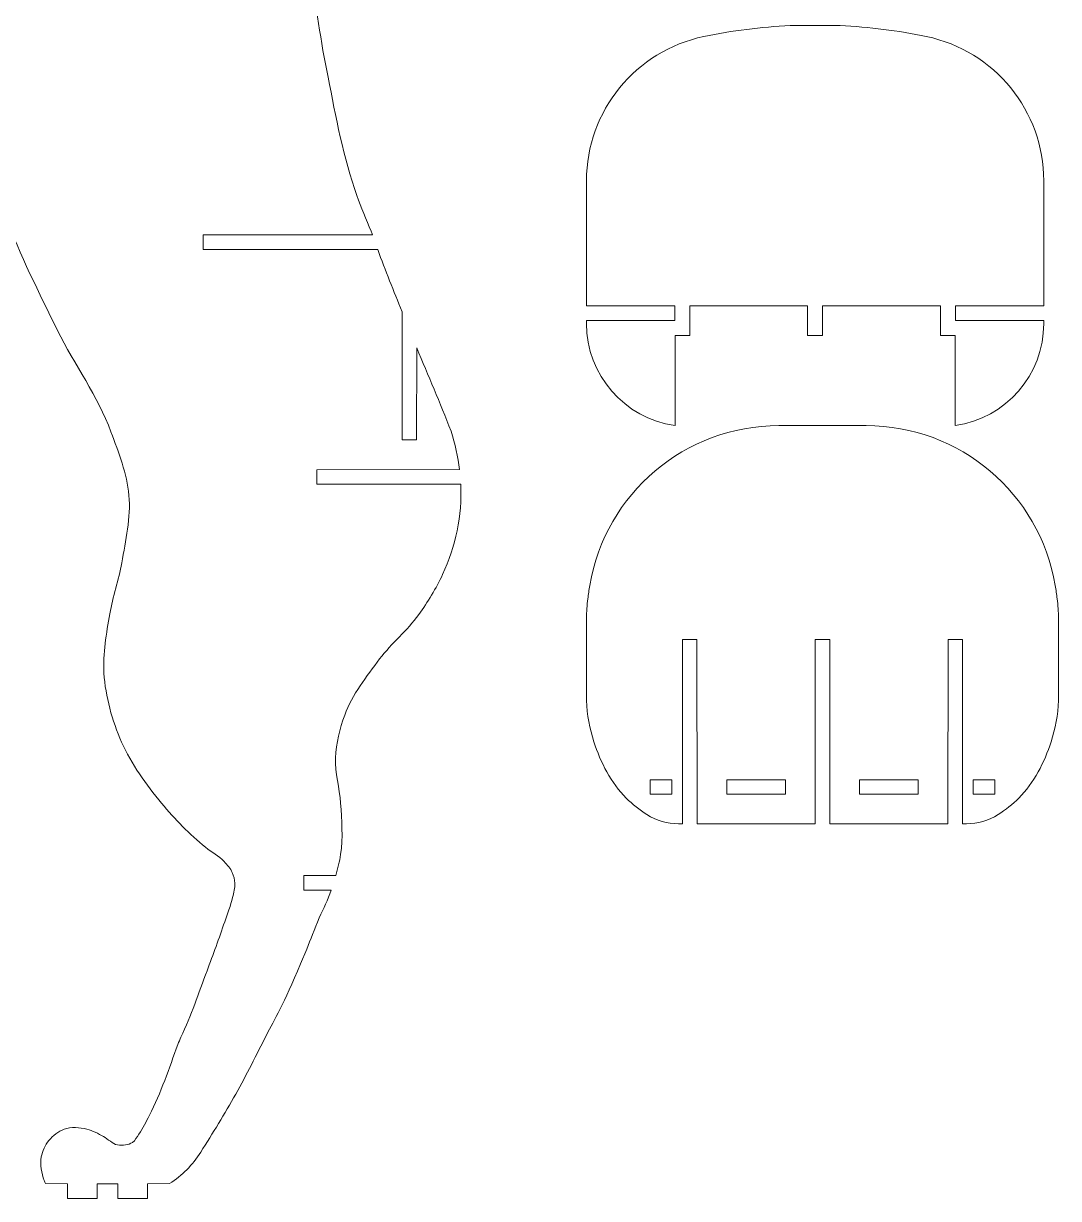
# Model space of a CAD drawing. Header units: centimetres. Extents: x -143 to 186, y -70 to 222.
# Drawn here: x -58.8 to 11.4, y -69.8 to 9.9 of the extents above; entities that cross this region are included whole.
import ezdxf

# ---------------------------------------------------------------- set-up
doc = ezdxf.new("R2010")
doc.units = ezdxf.units.CM
doc.header["$MEASUREMENT"] = 0
doc.layers.add('layer 1', color=7, linetype='Continuous')

msp = doc.modelspace()

# ---------------------------------------------------------------- linework, layer by layer
at = {"layer": 'layer 1', "color": 250, "lineweight": 9}
for points, knots in [([(-76.19545, 65.50071), (-76.07013, 63.98739), (-75.84491, 62.49731), (-75.51977, 61.03049), (-75.51977, 61.03049), (-75.09459, 59.11234), (-74.34645, 57.26751), (-73.73168, 55.39531), (-73.73168, 55.39531), (-72.87529, 52.78728), (-71.98829, 50.18807), (-71.05341, 47.60727), (-71.05341, 47.60727), (-70.20775, 45.27278), (-69.31406, 42.95505), (-68.41302, 40.64115), (-68.41302, 40.64115), (-67.49826, 38.29199), (-66.51723, 35.96867), (-65.6041, 33.61885), (-65.6041, 33.61885), (-65.36197, 32.99574), (-65.12843, 32.36918), (-64.89488, 31.74264), (-64.89488, 31.74264), (-64.90446, 31.67374), (-64.91388, 31.60486), (-64.92316, 31.53599), (-64.92316, 31.53599), (-65.19472, 29.51938), (-65.25432, 27.4598), (-65.25707, 25.42225), (-65.25707, 25.42225), (-65.26031, 23.02622), (-65.04961, 20.62177), (-64.81645, 18.23566), (-64.81645, 18.23566), (-64.43671, 14.34963), (-63.87682, 10.45019), (-62.99064, 6.65255), (-62.99064, 6.65255), (-62.21834, 3.34293), (-61.26122, 0.04018), (-60.04128, -3.13186), (-60.04128, -3.13186), (-59.02095, -5.78486), (-57.74376, -8.34938), (-56.48331, -10.9032), (-56.48331, -10.9032), (-55.33747, -13.22482), (-53.75004, -15.35854), (-52.8612, -17.77725), (-52.8612, -17.77725), (-52.34907, -19.17086), (-51.77018, -20.62536), (-51.64205, -22.08491), (-51.64205, -22.08491), (-51.51026, -23.58607), (-51.8607, -25.15541), (-52.12971, -26.6635), (-52.12971, -26.6635), (-52.33703, -27.82578), (-52.74321, -28.95455), (-52.94139, -30.11808), (-52.94139, -30.11808), (-53.1673, -31.44445), (-53.41777, -32.81829), (-53.33694, -34.14398), (-53.33694, -34.14398), (-53.24054, -35.72492), (-52.77569, -37.36357), (-52.14037, -38.81739), (-52.14037, -38.81739), (-51.48721, -40.312), (-50.47791, -41.70341), (-49.43114, -42.97152), (-49.43114, -42.97152), (-48.54097, -44.04994), (-47.53202, -45.06145), (-46.44885, -45.95382), (-46.44885, -45.95382), (-46.04078, -46.29001), (-45.54006, -46.53116), (-45.18673, -46.91907), (-45.18673, -46.91907), (-44.98068, -47.14528), (-44.75888, -47.38787), (-44.63732, -47.66518), (-44.63732, -47.66518), (-44.5394, -47.88857), (-44.4794, -48.14742), (-44.46342, -48.39103), (-44.46342, -48.39103), (-44.44261, -48.7083), (-44.54646, -49.03545), (-44.61464, -49.35127), (-44.61464, -49.35127), (-44.73691, -49.91763), (-44.96764, -50.45862), (-45.15295, -51.00928), (-45.15295, -51.00928), (-45.52795, -52.12366), (-45.9345, -53.22787), (-46.35009, -54.32769), (-46.35009, -54.32769), (-46.91956, -55.83473), (-47.41749, -57.38204), (-48.13124, -58.8236), (-48.13124, -58.8236), (-48.19419, -58.99174), (-48.25743, -59.15977), (-48.32088, -59.32769), (-48.32088, -59.32769), (-48.93088, -60.94197), (-49.45879, -62.60247), (-50.25779, -64.1297), (-50.25779, -64.1297), (-50.4828, -64.55978), (-50.69325, -65.00373), (-50.96929, -65.40246), (-50.96929, -65.40246), (-51.1044, -65.59762), (-51.21143, -65.84479), (-51.40257, -65.96961), (-51.40257, -65.96961), (-51.53841, -66.05832), (-51.71673, -66.10958), (-51.88086, -66.13842), (-51.88086, -66.13842), (-52.05339, -66.16873), (-52.24433, -66.16769), (-52.41402, -66.13842), (-52.41402, -66.13842), (-52.77014, -66.07698), (-53.04603, -65.7394), (-53.37623, -65.56728), (-53.37623, -65.56728), (-53.73636, -65.37956), (-54.10337, -65.16202), (-54.49038, -65.06929), (-54.49038, -65.06929), (-54.98021, -64.95193), (-55.5751, -64.90251), (-56.03498, -65.06929), (-56.03498, -65.06929), (-56.41948, -65.20874), (-56.81144, -65.51245), (-57.07316, -65.83738), (-57.07316, -65.83738), (-57.321, -66.14508), (-57.51388, -66.56133), (-57.58978, -66.94585), (-57.58978, -66.94585), (-57.69016, -67.45436), (-57.57291, -68.05916), (-57.38559, -68.55021), (-57.38559, -68.55021), (-57.35836, -68.6216), (-57.32861, -68.69206), (-57.29634, -68.76159), (-57.29634, -68.76159), (-57.29634, -68.76159), (-55.80634, -68.77159), (-55.80634, -68.77159), (-55.80634, -68.77159), (-55.80634, -68.77159), (-55.80634, -69.77159), (-55.80634, -69.77159), (-55.80634, -69.77159), (-55.80634, -69.77159), (-53.78634, -69.77159), (-53.78634, -69.77159), (-53.78634, -69.77159), (-53.78634, -69.77159), (-53.78634, -68.77159), (-53.78634, -68.77159), (-53.78634, -68.77159), (-53.78634, -68.77159), (-52.40704, -68.77159), (-52.40704, -68.77159), (-52.40704, -68.77159), (-52.40704, -68.77159), (-52.40704, -69.77159), (-52.40704, -69.77159), (-52.40704, -69.77159), (-52.40704, -69.77159), (-50.38704, -69.77159), (-50.38704, -69.77159), (-50.38704, -69.77159), (-50.38704, -69.77159), (-50.38704, -68.77159), (-50.38704, -68.77159), (-50.38704, -68.77159), (-50.38704, -68.77159), (-48.89704, -68.76159), (-48.89704, -68.76159), (-48.89704, -68.76159), (-48.03723, -68.21319), (-47.33165, -67.50309), (-46.78028, -66.63129), (-46.78028, -66.63129), (-45.95053, -65.34026), (-45.15539, -64.02471), (-44.40482, -62.68699), (-44.40482, -62.68699), (-43.66981, -61.37698), (-43.00068, -60.02915), (-42.31739, -58.69066), (-42.31739, -58.69066), (-41.78074, -57.63942), (-41.1613, -56.61743), (-40.0029, -53.86159), (-40.0029, -53.86159), (-40.0029, -53.86159), (-39.59019, -52.86159), (-39.59019, -52.86159), (-39.59019, -52.86159), (-39.33443, -52.23117), (-39.0553, -51.52427), (-38.74922, -50.72701), (-38.74922, -50.72701), (-38.44132, -50.12002), (-38.16155, -49.50234), (-37.94374, -48.86159), (-37.94374, -48.86159), (-37.94374, -48.86159), (-39.77875, -48.85159), (-39.77875, -48.85159), (-39.77875, -48.85159), (-39.77875, -48.85159), (-39.77875, -47.87159), (-39.77875, -47.87159), (-39.77875, -47.87159), (-39.77875, -47.87159), (-37.62346, -47.86159), (-37.62346, -47.86159), (-37.62346, -47.86159), (-37.48422, -47.39074), (-37.36499, -46.91405), (-37.29114, -46.43552), (-37.29114, -46.43552), (-37.1158, -45.29926), (-37.22121, -44.11284), (-37.29114, -42.95749), (-37.29114, -42.95749), (-37.35338, -41.9294), (-37.69834, -40.89905), (-37.64399, -39.88271), (-37.64399, -39.88271), (-37.5919, -38.90871), (-37.34836, -37.89999), (-37.01391, -36.98436), (-37.01391, -36.98436), (-36.50843, -35.60048), (-35.53943, -34.36917), (-34.64482, -33.17868), (-34.64482, -33.17868), (-33.84544, -32.11493), (-32.76544, -31.25809), (-31.9954, -30.17444), (-31.9954, -30.17444), (-31.38535, -29.31594), (-30.81414, -28.40129), (-30.3782, -27.4441), (-30.3782, -27.4441), (-29.94937, -26.50253), (-29.59619, -25.4861), (-29.39108, -24.48273), (-29.39108, -24.48273), (-29.18021, -23.45119), (-29.10033, -22.40247), (-29.15144, -21.33659), (-29.15144, -21.33659), (-29.15144, -21.33659), (-38.89913, -21.32659), (-38.89913, -21.32659), (-38.89913, -21.32659), (-38.89913, -21.32659), (-38.89913, -20.34659), (-38.89913, -20.34659), (-38.89913, -20.34659), (-38.89913, -20.34659), (-29.2372, -20.33659), (-29.2372, -20.33659), (-29.2372, -20.33659), (-29.34294, -19.47825), (-29.53196, -18.60899), (-29.80424, -17.72882), (-29.80424, -17.72882), (-30.55005, -15.78981), (-31.36602, -13.97439), (-32.12625, -12.08964), (-32.12625, -12.08964), (-32.12625, -12.08964), (-32.13625, -18.32659), (-32.13625, -18.32659), (-32.13625, -18.32659), (-32.13625, -18.32659), (-33.11625, -18.32659), (-33.11625, -18.32659), (-33.11625, -18.32659), (-33.11625, -18.32659), (-33.12625, -9.63008), (-33.12625, -9.63008), (-33.12625, -9.63008), (-33.69453, -8.23378), (-34.2565, -6.83511), (-34.77735, -5.41624), (-34.77735, -5.41624), (-34.77735, -5.41624), (-46.61492, -5.40624), (-46.61492, -5.40624), (-46.61492, -5.40624), (-46.61492, -5.40624), (-46.61492, -4.42624), (-46.61492, -4.42624), (-46.61492, -4.42624), (-46.61492, -4.42624), (-35.13593, -4.41624), (-35.13593, -4.41624), (-35.13593, -4.41624), (-35.16476, -4.33375), (-35.19344, -4.25118), (-35.22194, -4.16852), (-35.22194, -4.16852), (-35.57248, -3.37253), (-35.89496, -2.56755), (-36.18938, -1.75358), (-36.18938, -1.75358), (-37.12479, 0.83253), (-37.59894, 3.57901), (-38.14582, 6.27695), (-38.14582, 6.27695), (-38.63552, 8.69274), (-38.97066, 11.1402), (-39.32032, 13.58376), (-39.32032, 13.58376), (-39.32032, 13.58376), (-58.11625, 13.59376), (-58.11625, 13.59376), (-58.11625, 13.59376), (-58.11625, 13.59376), (-58.11625, 14.57376), (-58.11625, 14.57376), (-58.11625, 14.57376), (-58.11625, 14.57376), (-39.46469, 14.58376), (-39.46469, 14.58376), (-39.46469, 14.58376), (-39.50334, 14.84828), (-39.54243, 15.11269), (-39.58217, 15.37695), (-39.58217, 15.37695), (-40.02259, 18.30543), (-40.54932, 21.2294), (-40.84181, 24.17168), (-40.84181, 24.17168), (-41.3492, 26.27123), (-42.12521, 28.2159), (-43.16985, 30.00568), (-43.16985, 30.00568), (-43.69043, 30.89758), (-44.2948, 31.76333), (-44.95637, 32.58376), (-44.95637, 32.58376), (-44.95637, 32.58376), (-58.11625, 32.59376), (-58.11625, 32.59376), (-58.11625, 32.59376), (-58.11625, 32.59376), (-58.11625, 33.57376), (-58.11625, 33.57376), (-58.11625, 33.57376), (-58.11625, 33.57376), (-45.81069, 33.58376), (-45.81069, 33.58376), (-45.81069, 33.58376), (-46.17036, 33.9816), (-46.54203, 34.36554), (-46.92218, 34.73305), (-46.92218, 34.73305), (-48.24143, 36.00841), (-49.83713, 37.01486), (-51.34702, 38.08111), (-51.34702, 38.08111), (-52.89091, 39.17137), (-54.57161, 40.06967), (-56.12625, 41.14281), (-56.12625, 41.14281), (-56.12625, 41.14281), (-56.13625, 34.59376), (-56.13625, 34.59376), (-56.13625, 34.59376), (-56.13625, 34.59376), (-57.11625, 34.59376), (-57.11625, 34.59376), (-57.11625, 34.59376), (-57.11625, 34.59376), (-57.12625, 41.86931), (-57.12625, 41.86931), (-57.12625, 41.86931), (-57.98306, 42.50554), (-58.85021, 43.14489), (-59.60356, 43.88791), (-59.60356, 43.88791), (-60.73171, 45.00058), (-61.64632, 46.35092), (-62.5372, 47.66837), (-62.5372, 47.66837), (-63.75951, 49.47595), (-64.71585, 51.4675), (-65.71279, 53.41468), (-65.71279, 53.41468), (-66.53271, 55.0161), (-67.30576, 56.64397), (-68.04759, 58.28337), (-68.04759, 58.28337), (-68.76567, 59.8703), (-69.46176, 61.46945), (-70.09939, 63.09055), (-70.09939, 63.09055), (-70.32818, 63.67222), (-70.57593, 64.24861), (-70.76788, 64.84279), (-70.76788, 64.84279), (-70.93235, 65.35193), (-71.20106, 65.86863), (-71.19328, 66.39246), (-71.19328, 66.39246), (-71.18895, 66.68394), (-71.13953, 66.99768), (-71.04135, 67.27365), (-71.04135, 67.27365), (-70.92536, 67.59967), (-70.67941, 67.87783), (-70.49432, 68.17736), (-70.49432, 68.17736), (-70.11496, 68.79129), (-69.5896, 69.34215), (-69.32168, 69.99758), (-69.32168, 69.99758), (-69.10682, 70.52321), (-68.94308, 71.11826), (-68.89063, 71.70071), (-68.89063, 71.70071), (-68.89063, 71.70071), (-72.68545, 71.71071), (-72.68545, 71.71071), (-72.68545, 71.71071), (-72.68545, 71.71071), (-72.68545, 72.69071), (-72.68545, 72.69071), (-72.68545, 72.69071), (-72.68545, 72.69071), (-68.9187, 72.70071), (-68.9187, 72.70071), (-68.9187, 72.70071), (-69.0006, 73.30737), (-69.18615, 73.96001), (-69.5317, 74.40813), (-69.5317, 74.40813), (-69.93613, 74.93258), (-70.66499, 75.34851), (-71.31132, 75.54619), (-71.31132, 75.54619), (-72.0146, 75.76128), (-72.90283, 75.75483), (-73.60985, 75.54619), (-73.60985, 75.54619), (-74.16297, 75.38296), (-74.75412, 75.06702), (-75.19545, 74.66168), (-75.19545, 74.66168), (-75.19545, 74.66168), (-75.20545, 72.95522), (-75.20545, 72.95522), (-75.20545, 72.95522), (-75.20545, 72.95522), (-76.20545, 72.95522), (-76.20545, 72.95522), (-76.20545, 72.95522), (-76.20545, 72.95522), (-76.20545, 70.93522), (-76.20545, 70.93522), (-76.20545, 70.93522), (-76.20545, 70.93522), (-75.20545, 70.93522), (-75.20545, 70.93522), (-75.20545, 70.93522), (-75.20545, 70.93522), (-75.20545, 67.75522), (-75.20545, 67.75522), (-75.20545, 67.75522), (-75.20545, 67.75522), (-76.20545, 67.75522), (-76.20545, 67.75522), (-76.20545, 67.75522), (-76.20545, 67.75522), (-76.19545, 65.50071), (-76.19545, 65.50071)], [0, 0, 0, 0, 0.00793651, 0.00793651, 0.00793651, 0.00793651, 0.01587302, 0.01587302, 0.01587302, 0.01587302, 0.02380952, 0.02380952, 0.02380952, 0.02380952, 0.03174603, 0.03174603, 0.03174603, 0.03174603, 0.03968254, 0.03968254, 0.03968254, 0.03968254, 0.04761905, 0.04761905, 0.04761905, 0.04761905, 0.05555556, 0.05555556, 0.05555556, 0.05555556, 0.06349206, 0.06349206, 0.06349206, 0.06349206, 0.07142857, 0.07142857, 0.07142857, 0.07142857, 0.07936508, 0.07936508, 0.07936508, 0.07936508, 0.08730159, 0.08730159, 0.08730159, 0.08730159, 0.0952381, 0.0952381, 0.0952381, 0.0952381, 0.1031746, 0.1031746, 0.1031746, 0.1031746, 0.11111111, 0.11111111, 0.11111111, 0.11111111, 0.11904762, 0.11904762, 0.11904762, 0.11904762, 0.12698413, 0.12698413, 0.12698413, 0.12698413, 0.13492063, 0.13492063, 0.13492063, 0.13492063, 0.14285714, 0.14285714, 0.14285714, 0.14285714, 0.15079365, 0.15079365, 0.15079365, 0.15079365, 0.15873016, 0.15873016, 0.15873016, 0.15873016, 0.16666667, 0.16666667, 0.16666667, 0.16666667, 0.17460317, 0.17460317, 0.17460317, 0.17460317, 0.18253968, 0.18253968, 0.18253968, 0.18253968, 0.19047619, 0.19047619, 0.19047619, 0.19047619, 0.1984127, 0.1984127, 0.1984127, 0.1984127, 0.20634921, 0.20634921, 0.20634921, 0.20634921, 0.21428571, 0.21428571, 0.21428571, 0.21428571, 0.22222222, 0.22222222, 0.22222222, 0.22222222, 0.23015873, 0.23015873, 0.23015873, 0.23015873, 0.23809524, 0.23809524, 0.23809524, 0.23809524, 0.24603175, 0.24603175, 0.24603175, 0.24603175, 0.25396825, 0.25396825, 0.25396825, 0.25396825, 0.26190476, 0.26190476, 0.26190476, 0.26190476, 0.26984127, 0.26984127, 0.26984127, 0.26984127, 0.27777778, 0.27777778, 0.27777778, 0.27777778, 0.28571429, 0.28571429, 0.28571429, 0.28571429, 0.29365079, 0.29365079, 0.29365079, 0.29365079, 0.3015873, 0.3015873, 0.3015873, 0.3015873, 0.30952381, 0.30952381, 0.30952381, 0.30952381, 0.31746032, 0.31746032, 0.31746032, 0.31746032, 0.32539683, 0.32539683, 0.32539683, 0.32539683, 0.33333333, 0.33333333, 0.33333333, 0.33333333, 0.34126984, 0.34126984, 0.34126984, 0.34126984, 0.34920635, 0.34920635, 0.34920635, 0.34920635, 0.35714286, 0.35714286, 0.35714286, 0.35714286, 0.36507937, 0.36507937, 0.36507937, 0.36507937, 0.37301587, 0.37301587, 0.37301587, 0.37301587, 0.38095238, 0.38095238, 0.38095238, 0.38095238, 0.38888889, 0.38888889, 0.38888889, 0.38888889, 0.3968254, 0.3968254, 0.3968254, 0.3968254, 0.4047619, 0.4047619, 0.4047619, 0.4047619, 0.41269841, 0.41269841, 0.41269841, 0.41269841, 0.42063492, 0.42063492, 0.42063492, 0.42063492, 0.42857143, 0.42857143, 0.42857143, 0.42857143, 0.43650794, 0.43650794, 0.43650794, 0.43650794, 0.44444444, 0.44444444, 0.44444444, 0.44444444, 0.45238095, 0.45238095, 0.45238095, 0.45238095, 0.46031746, 0.46031746, 0.46031746, 0.46031746, 0.46825397, 0.46825397, 0.46825397, 0.46825397, 0.47619048, 0.47619048, 0.47619048, 0.47619048, 0.48412698, 0.48412698, 0.48412698, 0.48412698, 0.49206349, 0.49206349, 0.49206349, 0.49206349, 0.5, 0.5, 0.5, 0.5, 0.50793651, 0.50793651, 0.50793651, 0.50793651, 0.51587302, 0.51587302, 0.51587302, 0.51587302, 0.52380952, 0.52380952, 0.52380952, 0.52380952, 0.53174603, 0.53174603, 0.53174603, 0.53174603, 0.53968254, 0.53968254, 0.53968254, 0.53968254, 0.54761905, 0.54761905, 0.54761905, 0.54761905, 0.55555556, 0.55555556, 0.55555556, 0.55555556, 0.56349206, 0.56349206, 0.56349206, 0.56349206, 0.57142857, 0.57142857, 0.57142857, 0.57142857, 0.57936508, 0.57936508, 0.57936508, 0.57936508, 0.58730159, 0.58730159, 0.58730159, 0.58730159, 0.5952381, 0.5952381, 0.5952381, 0.5952381, 0.6031746, 0.6031746, 0.6031746, 0.6031746, 0.61111111, 0.61111111, 0.61111111, 0.61111111, 0.61904762, 0.61904762, 0.61904762, 0.61904762, 0.62698413, 0.62698413, 0.62698413, 0.62698413, 0.63492063, 0.63492063, 0.63492063, 0.63492063, 0.64285714, 0.64285714, 0.64285714, 0.64285714, 0.65079365, 0.65079365, 0.65079365, 0.65079365, 0.65873016, 0.65873016, 0.65873016, 0.65873016, 0.66666667, 0.66666667, 0.66666667, 0.66666667, 0.67460317, 0.67460317, 0.67460317, 0.67460317, 0.68253968, 0.68253968, 0.68253968, 0.68253968, 0.69047619, 0.69047619, 0.69047619, 0.69047619, 0.6984127, 0.6984127, 0.6984127, 0.6984127, 0.70634921, 0.70634921, 0.70634921, 0.70634921, 0.71428571, 0.71428571, 0.71428571, 0.71428571, 0.72222222, 0.72222222, 0.72222222, 0.72222222, 0.73015873, 0.73015873, 0.73015873, 0.73015873, 0.73809524, 0.73809524, 0.73809524, 0.73809524, 0.74603175, 0.74603175, 0.74603175, 0.74603175, 0.75396825, 0.75396825, 0.75396825, 0.75396825, 0.76190476, 0.76190476, 0.76190476, 0.76190476, 0.76984127, 0.76984127, 0.76984127, 0.76984127, 0.77777778, 0.77777778, 0.77777778, 0.77777778, 0.78571429, 0.78571429, 0.78571429, 0.78571429, 0.79365079, 0.79365079, 0.79365079, 0.79365079, 0.8015873, 0.8015873, 0.8015873, 0.8015873, 0.80952381, 0.80952381, 0.80952381, 0.80952381, 0.81746032, 0.81746032, 0.81746032, 0.81746032, 0.82539683, 0.82539683, 0.82539683, 0.82539683, 0.83333333, 0.83333333, 0.83333333, 0.83333333, 0.84126984, 0.84126984, 0.84126984, 0.84126984, 0.84920635, 0.84920635, 0.84920635, 0.84920635, 0.85714286, 0.85714286, 0.85714286, 0.85714286, 0.86507937, 0.86507937, 0.86507937, 0.86507937, 0.87301587, 0.87301587, 0.87301587, 0.87301587, 0.88095238, 0.88095238, 0.88095238, 0.88095238, 0.88888889, 0.88888889, 0.88888889, 0.88888889, 0.8968254, 0.8968254, 0.8968254, 0.8968254, 0.9047619, 0.9047619, 0.9047619, 0.9047619, 0.91269841, 0.91269841, 0.91269841, 0.91269841, 0.92063492, 0.92063492, 0.92063492, 0.92063492, 0.92857143, 0.92857143, 0.92857143, 0.92857143, 0.93650794, 0.93650794, 0.93650794, 0.93650794, 0.94444444, 0.94444444, 0.94444444, 0.94444444, 0.95238095, 0.95238095, 0.95238095, 0.95238095, 0.96031746, 0.96031746, 0.96031746, 0.96031746, 0.96825397, 0.96825397, 0.96825397, 0.96825397, 0.97619048, 0.97619048, 0.97619048, 0.97619048, 0.98412698, 0.98412698, 0.98412698, 0.98412698, 1, 1, 1, 1]), ([(-14.62022, -17.35824), (-14.62022, -17.35824), (-14.61022, -11.24004), (-14.61022, -11.24004), (-14.61022, -11.24004), (-14.61022, -11.24004), (-13.61022, -11.24004), (-13.61022, -11.24004), (-13.61022, -11.24004), (-13.61022, -11.24004), (-13.61022, -9.24004), (-13.61022, -9.24004), (-13.61022, -9.24004), (-13.61022, -9.24004), (-5.63022, -9.24004), (-5.63022, -9.24004), (-5.63022, -9.24004), (-5.63022, -9.24004), (-5.63022, -11.24004), (-5.63022, -11.24004), (-5.63022, -11.24004), (-5.63022, -11.24004), (-4.61021, -11.24004), (-4.61021, -11.24004), (-4.61021, -11.24004), (-4.61021, -11.24004), (-4.61021, -9.24004), (-4.61021, -9.24004), (-4.61021, -9.24004), (-4.61021, -9.24004), (3.36979, -9.24004), (3.36979, -9.24004), (3.36979, -9.24004), (3.36979, -9.24004), (3.36979, -11.24004), (3.36979, -11.24004), (3.36979, -11.24004), (3.36979, -11.24004), (4.36979, -11.24004), (4.36979, -11.24004), (4.36979, -11.24004), (4.36979, -11.24004), (4.37979, -17.35824), (4.37979, -17.35824), (4.37979, -17.35824), (7.82379, -16.86113), (10.37978, -13.90974), (10.37978, -10.43004), (10.37978, -10.43004), (10.37978, -10.43004), (10.37979, -10.23004), (10.37979, -10.23004), (10.37979, -10.23004), (10.37979, -10.23004), (4.38979, -10.22004), (4.38979, -10.22004), (4.38979, -10.22004), (4.38979, -10.22004), (4.38979, -9.24004), (4.38979, -9.24004), (4.38979, -9.24004), (4.38979, -9.24004), (10.37979, -9.23004), (10.37979, -9.23004), (10.37979, -9.23004), (10.37979, -9.23004), (10.37978, -0.75535), (10.37978, -0.75535), (10.37978, -0.75535), (10.37978, 3.98154), (7.05634, 8.06858), (2.41899, 9.03452), (2.41899, 9.03452), (0.50191, 9.43384), (-1.449, 9.67899), (-3.43372, 9.76996), (-3.43372, 9.76996), (-3.43372, 9.76996), (-6.80671, 9.76996), (-6.80671, 9.76996), (-6.80671, 9.76996), (-8.79143, 9.67899), (-10.74234, 9.43384), (-12.65942, 9.03452), (-12.65942, 9.03452), (-17.29677, 8.06858), (-20.62021, 3.98154), (-20.62022, -0.75535), (-20.62022, -0.75535), (-20.62022, -0.75535), (-20.62022, -9.23004), (-20.62022, -9.23004), (-20.62022, -9.23004), (-20.62022, -9.23004), (-14.63022, -9.24004), (-14.63022, -9.24004), (-14.63022, -9.24004), (-14.63022, -9.24004), (-14.63022, -10.22004), (-14.63022, -10.22004), (-14.63022, -10.22004), (-14.63022, -10.22004), (-20.62022, -10.23004), (-20.62022, -10.23004), (-20.62022, -10.23004), (-20.62022, -10.23004), (-20.62022, -10.43004), (-20.62022, -10.43004), (-20.62022, -10.43004), (-20.62021, -13.90974), (-18.06422, -16.86113), (-14.62022, -17.35824)], [0, 0, 0, 0, 0.03448276, 0.03448276, 0.03448276, 0.03448276, 0.06896552, 0.06896552, 0.06896552, 0.06896552, 0.10344828, 0.10344828, 0.10344828, 0.10344828, 0.13793103, 0.13793103, 0.13793103, 0.13793103, 0.17241379, 0.17241379, 0.17241379, 0.17241379, 0.20689655, 0.20689655, 0.20689655, 0.20689655, 0.24137931, 0.24137931, 0.24137931, 0.24137931, 0.27586207, 0.27586207, 0.27586207, 0.27586207, 0.31034483, 0.31034483, 0.31034483, 0.31034483, 0.34482759, 0.34482759, 0.34482759, 0.34482759, 0.37931034, 0.37931034, 0.37931034, 0.37931034, 0.4137931, 0.4137931, 0.4137931, 0.4137931, 0.44827586, 0.44827586, 0.44827586, 0.44827586, 0.48275862, 0.48275862, 0.48275862, 0.48275862, 0.51724138, 0.51724138, 0.51724138, 0.51724138, 0.55172414, 0.55172414, 0.55172414, 0.55172414, 0.5862069, 0.5862069, 0.5862069, 0.5862069, 0.62068966, 0.62068966, 0.62068966, 0.62068966, 0.65517241, 0.65517241, 0.65517241, 0.65517241, 0.68965517, 0.68965517, 0.68965517, 0.68965517, 0.72413793, 0.72413793, 0.72413793, 0.72413793, 0.75862069, 0.75862069, 0.75862069, 0.75862069, 0.79310345, 0.79310345, 0.79310345, 0.79310345, 0.82758621, 0.82758621, 0.82758621, 0.82758621, 0.86206897, 0.86206897, 0.86206897, 0.86206897, 0.89655172, 0.89655172, 0.89655172, 0.89655172, 0.93103448, 0.93103448, 0.93103448, 0.93103448, 1, 1, 1, 1]), ([(-1.66167, -17.35824), (-1.66167, -17.35824), (-7.57822, -17.35824), (-7.57822, -17.35824), (-7.57822, -17.35824), (-13.92662, -17.35824), (-19.34655, -21.94345), (-20.3985, -28.2041), (-20.3985, -28.2041), (-20.44864, -28.50248), (-20.49364, -28.8023), (-20.53352, -29.10356), (-20.53352, -29.10356), (-20.59109, -29.53857), (-20.61997, -29.9769), (-20.61998, -30.41571), (-20.61998, -30.41571), (-20.61998, -30.41571), (-20.61998, -35.9938), (-20.61998, -35.9938), (-20.61998, -35.9938), (-20.57732, -36.97412), (-20.41065, -37.91252), (-20.11998, -38.80899), (-20.11998, -38.80899), (-19.67702, -40.17512), (-18.93938, -41.60747), (-17.92719, -42.61529), (-17.92719, -42.61529), (-17.50757, -43.0331), (-17.03961, -43.40607), (-16.5233, -43.73419), (-16.5233, -43.73419), (-15.88195, -44.14178), (-15.13776, -44.35824), (-14.37784, -44.35824), (-14.37784, -44.35824), (-14.37784, -44.35824), (-14.11998, -44.35824), (-14.11998, -44.35824), (-14.11998, -44.35824), (-14.11998, -44.35824), (-14.10998, -31.86691), (-14.10998, -31.86691), (-14.10998, -31.86691), (-14.10998, -31.86691), (-13.12998, -31.86691), (-13.12998, -31.86691), (-13.12998, -31.86691), (-13.12998, -31.86691), (-13.11998, -44.35824), (-13.11998, -44.35824), (-13.11998, -44.35824), (-13.11998, -44.35824), (-5.11998, -44.35824), (-5.11998, -44.35824), (-5.11998, -44.35824), (-5.11998, -44.35824), (-5.10998, -31.86691), (-5.10998, -31.86691), (-5.10998, -31.86691), (-5.10998, -31.86691), (-4.12997, -31.86691), (-4.12997, -31.86691), (-4.12997, -31.86691), (-4.12997, -31.86691), (-4.11997, -44.35824), (-4.11997, -44.35824), (-4.11997, -44.35824), (-4.11997, -44.35824), (3.88003, -44.35824), (3.88003, -44.35824), (3.88003, -44.35824), (3.88003, -44.35824), (3.89003, -31.86691), (3.89003, -31.86691), (3.89003, -31.86691), (3.89003, -31.86691), (4.87003, -31.86691), (4.87003, -31.86691), (4.87003, -31.86691), (4.87003, -31.86691), (4.88003, -44.35824), (4.88003, -44.35824), (4.88003, -44.35824), (4.88003, -44.35824), (5.13789, -44.35824), (5.13789, -44.35824), (5.13789, -44.35824), (5.8978, -44.35824), (6.64199, -44.14178), (7.28334, -43.73419), (7.28334, -43.73419), (7.79965, -43.40607), (8.26761, -43.0331), (8.68724, -42.61529), (8.68724, -42.61529), (9.69942, -41.60747), (10.43707, -40.17512), (10.88002, -38.80899), (10.88002, -38.80899), (11.17069, -37.91252), (11.33736, -36.97412), (11.38002, -35.9938), (11.38002, -35.9938), (11.38002, -35.9938), (11.38002, -30.41571), (11.38002, -30.41571), (11.38002, -30.41571), (11.38002, -29.9769), (11.35114, -29.53857), (11.29356, -29.10356), (11.29356, -29.10356), (11.25369, -28.8023), (11.20868, -28.50248), (11.15855, -28.2041), (11.15855, -28.2041), (10.1066, -21.94348), (4.68672, -17.35827), (-1.66167, -17.35824)], [0, 0, 0, 0, 0.03225806, 0.03225806, 0.03225806, 0.03225806, 0.06451613, 0.06451613, 0.06451613, 0.06451613, 0.09677419, 0.09677419, 0.09677419, 0.09677419, 0.12903226, 0.12903226, 0.12903226, 0.12903226, 0.16129032, 0.16129032, 0.16129032, 0.16129032, 0.19354839, 0.19354839, 0.19354839, 0.19354839, 0.22580645, 0.22580645, 0.22580645, 0.22580645, 0.25806452, 0.25806452, 0.25806452, 0.25806452, 0.29032258, 0.29032258, 0.29032258, 0.29032258, 0.32258065, 0.32258065, 0.32258065, 0.32258065, 0.35483871, 0.35483871, 0.35483871, 0.35483871, 0.38709677, 0.38709677, 0.38709677, 0.38709677, 0.41935484, 0.41935484, 0.41935484, 0.41935484, 0.4516129, 0.4516129, 0.4516129, 0.4516129, 0.48387097, 0.48387097, 0.48387097, 0.48387097, 0.51612903, 0.51612903, 0.51612903, 0.51612903, 0.5483871, 0.5483871, 0.5483871, 0.5483871, 0.58064516, 0.58064516, 0.58064516, 0.58064516, 0.61290323, 0.61290323, 0.61290323, 0.61290323, 0.64516129, 0.64516129, 0.64516129, 0.64516129, 0.67741935, 0.67741935, 0.67741935, 0.67741935, 0.70967742, 0.70967742, 0.70967742, 0.70967742, 0.74193548, 0.74193548, 0.74193548, 0.74193548, 0.77419355, 0.77419355, 0.77419355, 0.77419355, 0.80645161, 0.80645161, 0.80645161, 0.80645161, 0.83870968, 0.83870968, 0.83870968, 0.83870968, 0.87096774, 0.87096774, 0.87096774, 0.87096774, 0.90322581, 0.90322581, 0.90322581, 0.90322581, 0.93548387, 0.93548387, 0.93548387, 0.93548387, 1, 1, 1, 1]), ([(-14.82998, -42.34824), (-14.82998, -42.34824), (-16.30998, -42.34824), (-16.30998, -42.34824), (-16.30998, -42.34824), (-16.30998, -42.34824), (-16.30998, -41.36824), (-16.30998, -41.36824), (-16.30998, -41.36824), (-16.30998, -41.36824), (-14.82998, -41.36824), (-14.82998, -41.36824), (-14.82998, -41.36824), (-14.82998, -41.36824), (-14.82998, -42.34824), (-14.82998, -42.34824)], [0, 0, 0, 0, 0.2, 0.2, 0.2, 0.2, 0.4, 0.4, 0.4, 0.4, 0.6, 0.6, 0.6, 0.6, 1, 1, 1, 1]), ([(-11.10998, -42.34824), (-11.10998, -42.34824), (-7.12998, -42.34824), (-7.12998, -42.34824), (-7.12998, -42.34824), (-7.12998, -42.34824), (-7.12998, -41.36824), (-7.12998, -41.36824), (-7.12998, -41.36824), (-7.12998, -41.36824), (-11.10998, -41.36824), (-11.10998, -41.36824), (-11.10998, -41.36824), (-11.10998, -41.36824), (-11.10998, -42.34824), (-11.10998, -42.34824)], [0, 0, 0, 0, 0.2, 0.2, 0.2, 0.2, 0.4, 0.4, 0.4, 0.4, 0.6, 0.6, 0.6, 0.6, 1, 1, 1, 1]), ([(-2.10997, -42.34824), (-2.10997, -42.34824), (1.87003, -42.34824), (1.87003, -42.34824), (1.87003, -42.34824), (1.87003, -42.34824), (1.87003, -41.36824), (1.87003, -41.36824), (1.87003, -41.36824), (1.87003, -41.36824), (-2.10997, -41.36824), (-2.10997, -41.36824), (-2.10997, -41.36824), (-2.10997, -41.36824), (-2.10997, -42.34824), (-2.10997, -42.34824)], [0, 0, 0, 0, 0.2, 0.2, 0.2, 0.2, 0.4, 0.4, 0.4, 0.4, 0.6, 0.6, 0.6, 0.6, 1, 1, 1, 1]), ([(5.59003, -42.34824), (5.59003, -42.34824), (7.07003, -42.34824), (7.07003, -42.34824), (7.07003, -42.34824), (7.07003, -42.34824), (7.07003, -41.36824), (7.07003, -41.36824), (7.07003, -41.36824), (7.07003, -41.36824), (5.59003, -41.36824), (5.59003, -41.36824), (5.59003, -41.36824), (5.59003, -41.36824), (5.59003, -42.34824), (5.59003, -42.34824)], [0, 0, 0, 0, 0.2, 0.2, 0.2, 0.2, 0.4, 0.4, 0.4, 0.4, 0.6, 0.6, 0.6, 0.6, 1, 1, 1, 1])]:
    msp.add_open_spline(points, degree=3, knots=knots, dxfattribs=at)

doc.saveas('drawing.dxf')
